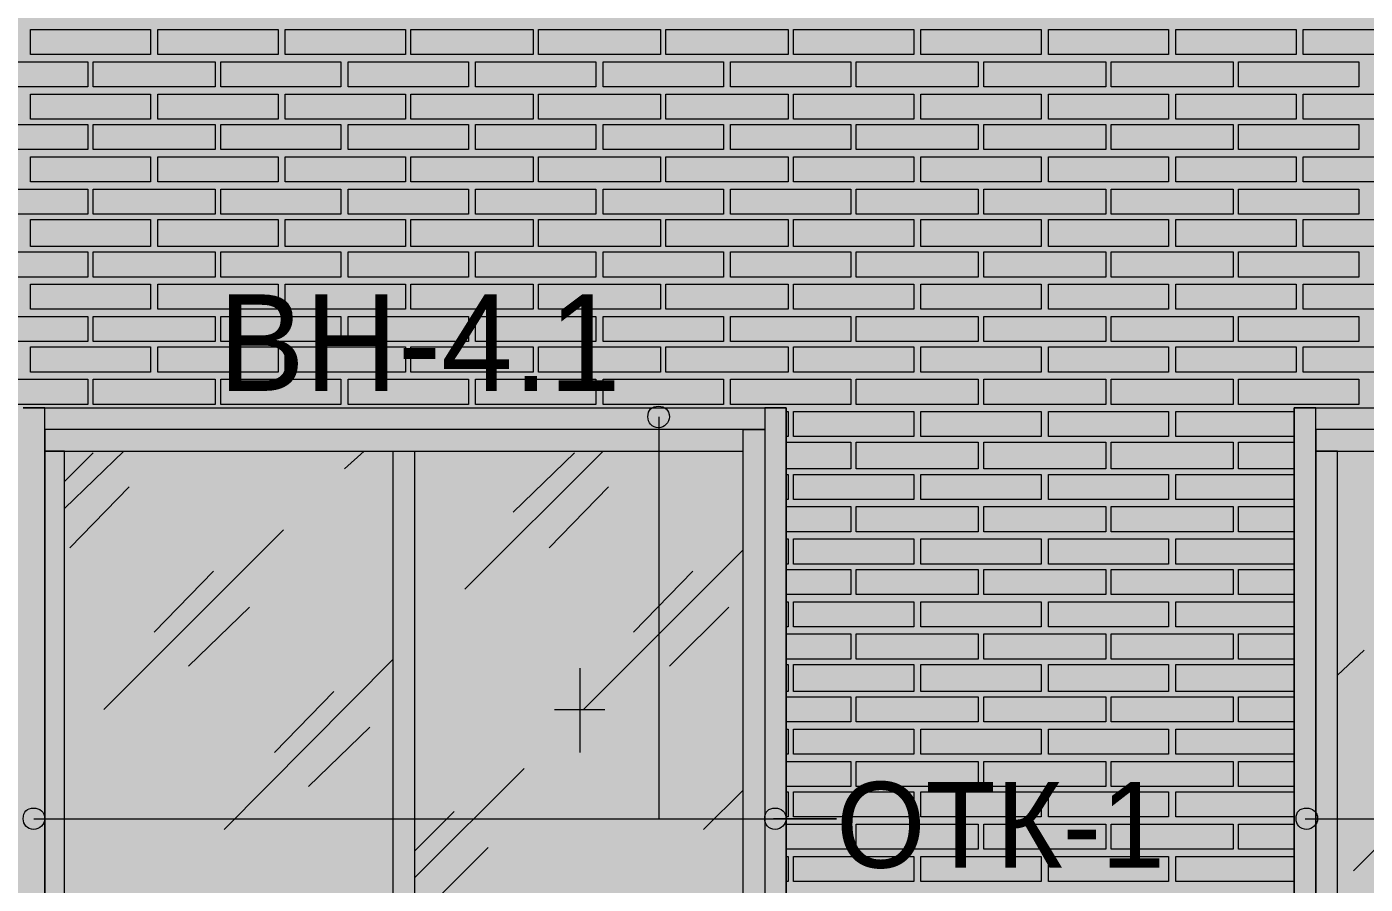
# Model space of a CAD drawing. Header units: millimetres. Extents: x -28928 to 100580, y -22867 to 36490.
# Drawn here: x 7816 to 10970, y 22666 to 24689 of the extents above; entities that cross this region are included whole.
import ezdxf

# ---------------------------------------------------------------- set-up
doc = ezdxf.new("R2010")
doc.units = ezdxf.units.MM
doc.layers.add('PDF _Геометрия', color=7, linetype='Continuous', true_color=0x8f8e8d)
doc.layers.add('PDF _Сплошная заливка', color=7, linetype='Continuous', true_color=0xffffff)
doc.layers.add('PDF _Текст', color=7, linetype='Continuous')

msp = doc.modelspace()

# ---------------------------------------------------------------- hatches: boundary and pattern name
at = {"layer": 'PDF _Сплошная заливка', "true_color": 0xdcd6cf, "transparency": 33554559}
msp.add_hatch(color=254, dxfattribs=at).paths.add_polyline_path([(-18676.63686926917, 16343.3513880535), (-18676.63686926917, 19592.5821572843), (-17276.25225388454, 19592.5821572843), (-17276.25225388454, 16343.3513880535), (19112.59389996202, 16343.3513880535), (19112.59389996202, 30089.12061882288), (-21853.9445615769, 30089.12061882288), (-21853.9445615769, 16343.3513880535), (-21375.86763849998, 16343.3513880535), (-21375.86763849998, 19592.5821572843), (-19277.40610003841, 19592.5821572843), (-19277.40610003841, 16343.3513880535)])

# ---------------------------------------------------------------- linework, layer by layer
at = {"layer": 'PDF _Геометрия', "lineweight": 9}
for points in [[(8108.363130731126, 24682.19754189974), (8108.363130731126, 24622.96677266898), (7824.901592269573, 24622.96677266898), (7824.901592269573, 24682.19754189974)], [(8408.747746115736, 24682.19754189974), (8408.747746115736, 24622.96677266898), (8125.286207654197, 24622.96677266898), (8125.286207654197, 24682.19754189974)], [(8709.13236150036, 24682.19754189974), (8709.13236150036, 24622.96677266898), (8425.670823038821, 24622.96677266898), (8425.670823038821, 24682.19754189974)], [(9009.516976884985, 24682.19754189974), (9009.516976884985, 24622.96677266898), (8721.824669192665, 24622.96677266898), (8721.824669192665, 24682.19754189974)], [(9309.901592269594, 24682.19754189974), (9309.901592269594, 24622.96677266898), (9022.20928457729, 24622.96677266898), (9022.20928457729, 24682.19754189974)], [(9610.286207654219, 24682.19754189974), (9610.286207654219, 24622.96677266898), (9322.5938999619, 24622.96677266898), (9322.5938999619, 24682.19754189974)], [(9906.440053808063, 24682.19754189974), (9906.440053808063, 24622.96677266898), (9622.978515346524, 24622.96677266898), (9622.978515346524, 24682.19754189974)], [(10206.82466919269, 24682.19754189974), (10206.82466919269, 24622.96677266898), (9923.363130731148, 24622.96677266898), (9923.363130731148, 24682.19754189974)], [(10507.20928457731, 24682.19754189974), (10507.20928457731, 24622.96677266898), (10223.74774611576, 24622.96677266898), (10223.74774611576, 24682.19754189974)], [(10807.59389996191, 24682.19754189974), (10807.59389996191, 24622.96677266898), (10524.13236150038, 24622.96677266898), (10524.13236150038, 24682.19754189974)], [(11107.97851534654, 24682.19754189974), (11107.97851534654, 24622.96677266898), (10824.51697688501, 24622.96677266898), (10824.51697688501, 24682.19754189974)], [(7960.286207654197, 24546.81292651514), (7816.440053808048, 24546.81292651514), (7672.593899961877, 24546.81292651514), (7672.593899961877, 24606.0436957459), (7816.440053808048, 24606.0436957459), (7960.286207654197, 24606.0436957459)], [(8260.670823038821, 24546.81292651514), (8116.824669192658, 24546.81292651514), (7972.978515346502, 24546.81292651514), (7972.978515346502, 24606.0436957459), (8116.824669192658, 24606.0436957459), (8260.670823038821, 24606.0436957459)], [(8556.824669192665, 24546.81292651514), (8417.209284577282, 24546.81292651514), (8273.363130731133, 24546.81292651514), (8273.363130731133, 24606.0436957459), (8417.209284577282, 24606.0436957459), (8556.824669192665, 24606.0436957459)], [(8857.20928457729, 24546.81292651514), (8717.593899961907, 24546.81292651514), (8573.747746115736, 24546.81292651514), (8573.747746115736, 24606.0436957459), (8717.593899961907, 24606.0436957459), (8857.20928457729, 24606.0436957459)], [(9157.5938999619, 24546.81292651514), (9017.978515346509, 24546.81292651514), (8874.13236150036, 24546.81292651514), (8874.13236150036, 24606.0436957459), (9017.978515346509, 24606.0436957459), (9157.5938999619, 24606.0436957459)], [(9457.978515346524, 24546.81292651514), (9314.132361500375, 24546.81292651514), (9174.516976884985, 24546.81292651514), (9174.516976884985, 24606.0436957459), (9314.132361500375, 24606.0436957459), (9457.978515346524, 24606.0436957459)], [(9758.363130731148, 24546.81292651514), (9614.516976884977, 24546.81292651514), (9474.901592269594, 24546.81292651514), (9474.901592269594, 24606.0436957459), (9614.516976884977, 24606.0436957459), (9758.363130731148, 24606.0436957459)], [(10058.74774611575, 24546.81292651514), (9914.901592269602, 24546.81292651514), (9771.055438423453, 24546.81292651514), (9771.055438423453, 24606.0436957459), (9914.901592269602, 24606.0436957459), (10058.74774611575, 24606.0436957459)], [(10359.13236150038, 24546.81292651514), (10215.28620765423, 24546.81292651514), (10071.44005380806, 24546.81292651514), (10071.44005380806, 24606.0436957459), (10215.28620765423, 24606.0436957459), (10359.13236150038, 24606.0436957459)], [(10659.51697688501, 24546.81292651514), (10515.67082303884, 24546.81292651514), (10371.82466919269, 24546.81292651514), (10371.82466919269, 24606.0436957459), (10515.67082303884, 24606.0436957459), (10659.51697688501, 24606.0436957459)], [(10955.67082303885, 24546.81292651514), (10816.05543842346, 24546.81292651514), (10672.20928457731, 24546.81292651514), (10672.20928457731, 24606.0436957459), (10816.05543842346, 24606.0436957459), (10955.67082303885, 24606.0436957459)], [(8108.363130731126, 24529.88984959205), (8108.363130731126, 24470.65908036129), (7824.901592269573, 24470.65908036129), (7824.901592269573, 24529.88984959205)], [(8408.747746115736, 24529.88984959205), (8408.747746115736, 24470.65908036129), (8125.286207654197, 24470.65908036129), (8125.286207654197, 24529.88984959205)], [(8709.13236150036, 24529.88984959205), (8709.13236150036, 24470.65908036129), (8425.670823038821, 24470.65908036129), (8425.670823038821, 24529.88984959205)], [(9009.516976884985, 24529.88984959205), (9009.516976884985, 24470.65908036129), (8721.824669192665, 24470.65908036129), (8721.824669192665, 24529.88984959205)], [(9309.901592269594, 24529.88984959205), (9309.901592269594, 24470.65908036129), (9022.20928457729, 24470.65908036129), (9022.20928457729, 24529.88984959205)], [(9610.286207654219, 24529.88984959205), (9610.286207654219, 24470.65908036129), (9322.5938999619, 24470.65908036129), (9322.5938999619, 24529.88984959205)], [(9906.440053808063, 24529.88984959205), (9906.440053808063, 24470.65908036129), (9622.978515346524, 24470.65908036129), (9622.978515346524, 24529.88984959205)], [(10206.82466919269, 24529.88984959205), (10206.82466919269, 24470.65908036129), (9923.363130731148, 24470.65908036129), (9923.363130731148, 24529.88984959205)], [(10507.20928457731, 24529.88984959205), (10507.20928457731, 24470.65908036129), (10223.74774611576, 24470.65908036129), (10223.74774611576, 24529.88984959205)], [(10807.59389996191, 24529.88984959205), (10807.59389996191, 24470.65908036129), (10524.13236150038, 24470.65908036129), (10524.13236150038, 24529.88984959205)], [(11107.97851534654, 24529.88984959205), (11107.97851534654, 24470.65908036129), (10824.51697688501, 24470.65908036129), (10824.51697688501, 24529.88984959205)], [(7960.286207654197, 24398.73600343821), (7816.440053808048, 24398.73600343821), (7672.593899961877, 24398.73600343821), (7672.593899961877, 24457.96677266898), (7816.440053808048, 24457.96677266898), (7960.286207654197, 24457.96677266898)], [(8260.670823038821, 24398.73600343821), (8116.824669192658, 24398.73600343821), (7972.978515346502, 24398.73600343821), (7972.978515346502, 24457.96677266898), (8116.824669192658, 24457.96677266898), (8260.670823038821, 24457.96677266898)], [(8556.824669192665, 24398.73600343821), (8417.209284577282, 24398.73600343821), (8273.363130731133, 24398.73600343821), (8273.363130731133, 24457.96677266898), (8417.209284577282, 24457.96677266898), (8556.824669192665, 24457.96677266898)], [(8857.20928457729, 24398.73600343821), (8717.593899961907, 24398.73600343821), (8573.747746115736, 24398.73600343821), (8573.747746115736, 24457.96677266898), (8717.593899961907, 24457.96677266898), (8857.20928457729, 24457.96677266898)], [(9157.5938999619, 24398.73600343821), (9017.978515346509, 24398.73600343821), (8874.13236150036, 24398.73600343821), (8874.13236150036, 24457.96677266898), (9017.978515346509, 24457.96677266898), (9157.5938999619, 24457.96677266898)], [(9457.978515346524, 24398.73600343821), (9314.132361500375, 24398.73600343821), (9174.516976884985, 24398.73600343821), (9174.516976884985, 24457.96677266898), (9314.132361500375, 24457.96677266898), (9457.978515346524, 24457.96677266898)], [(9758.363130731148, 24398.73600343821), (9614.516976884977, 24398.73600343821), (9474.901592269594, 24398.73600343821), (9474.901592269594, 24457.96677266898), (9614.516976884977, 24457.96677266898), (9758.363130731148, 24457.96677266898)], [(10058.74774611575, 24398.73600343821), (9914.901592269602, 24398.73600343821), (9771.055438423453, 24398.73600343821), (9771.055438423453, 24457.96677266898), (9914.901592269602, 24457.96677266898), (10058.74774611575, 24457.96677266898)], [(10359.13236150038, 24398.73600343821), (10215.28620765423, 24398.73600343821), (10071.44005380806, 24398.73600343821), (10071.44005380806, 24457.96677266898), (10215.28620765423, 24457.96677266898), (10359.13236150038, 24457.96677266898)], [(10659.51697688501, 24398.73600343821), (10515.67082303884, 24398.73600343821), (10371.82466919269, 24398.73600343821), (10371.82466919269, 24457.96677266898), (10515.67082303884, 24457.96677266898), (10659.51697688501, 24457.96677266898)], [(10955.67082303885, 24398.73600343821), (10816.05543842346, 24398.73600343821), (10672.20928457731, 24398.73600343821), (10672.20928457731, 24457.96677266898), (10816.05543842346, 24457.96677266898), (10955.67082303885, 24457.96677266898)], [(8108.363130731126, 24381.81292651513), (8108.363130731126, 24322.58215728436), (7824.901592269573, 24322.58215728436), (7824.901592269573, 24381.81292651513)], [(8408.747746115736, 24381.81292651513), (8408.747746115736, 24322.58215728436), (8125.286207654197, 24322.58215728436), (8125.286207654197, 24381.81292651513)], [(8709.13236150036, 24381.81292651513), (8709.13236150036, 24322.58215728436), (8425.670823038821, 24322.58215728436), (8425.670823038821, 24381.81292651513)], [(9009.516976884985, 24381.81292651513), (9009.516976884985, 24322.58215728436), (8721.824669192665, 24322.58215728436), (8721.824669192665, 24381.81292651513)], [(9309.901592269594, 24381.81292651513), (9309.901592269594, 24322.58215728436), (9022.20928457729, 24322.58215728436), (9022.20928457729, 24381.81292651513)], [(9610.286207654219, 24381.81292651513), (9610.286207654219, 24322.58215728436), (9322.5938999619, 24322.58215728436), (9322.5938999619, 24381.81292651513)], [(9906.440053808063, 24381.81292651513), (9906.440053808063, 24322.58215728436), (9622.978515346524, 24322.58215728436), (9622.978515346524, 24381.81292651513)], [(10206.82466919269, 24381.81292651513), (10206.82466919269, 24322.58215728436), (9923.363130731148, 24322.58215728436), (9923.363130731148, 24381.81292651513)], [(10507.20928457731, 24381.81292651513), (10507.20928457731, 24322.58215728436), (10223.74774611576, 24322.58215728436), (10223.74774611576, 24381.81292651513)], [(10807.59389996191, 24381.81292651513), (10807.59389996191, 24322.58215728436), (10524.13236150038, 24322.58215728436), (10524.13236150038, 24381.81292651513)], [(11107.97851534654, 24381.81292651513), (11107.97851534654, 24322.58215728436), (10824.51697688501, 24322.58215728436), (10824.51697688501, 24381.81292651513)], [(7960.286207654197, 24246.42831113052), (7816.440053808048, 24246.42831113052), (7672.593899961877, 24246.42831113052), (7672.593899961877, 24305.65908036129), (7816.440053808048, 24305.65908036129), (7960.286207654197, 24305.65908036129)], [(8260.670823038821, 24246.42831113052), (8116.824669192658, 24246.42831113052), (7972.978515346502, 24246.42831113052), (7972.978515346502, 24305.65908036129), (8116.824669192658, 24305.65908036129), (8260.670823038821, 24305.65908036129)], [(8556.824669192665, 24246.42831113052), (8417.209284577282, 24246.42831113052), (8273.363130731133, 24246.42831113052), (8273.363130731133, 24305.65908036129), (8417.209284577282, 24305.65908036129), (8556.824669192665, 24305.65908036129)], [(8857.20928457729, 24246.42831113052), (8717.593899961907, 24246.42831113052), (8573.747746115736, 24246.42831113052), (8573.747746115736, 24305.65908036129), (8717.593899961907, 24305.65908036129), (8857.20928457729, 24305.65908036129)], [(9157.5938999619, 24246.42831113052), (9017.978515346509, 24246.42831113052), (8874.13236150036, 24246.42831113052), (8874.13236150036, 24305.65908036129), (9017.978515346509, 24305.65908036129), (9157.5938999619, 24305.65908036129)], [(9457.978515346524, 24246.42831113052), (9314.132361500375, 24246.42831113052), (9174.516976884985, 24246.42831113052), (9174.516976884985, 24305.65908036129), (9314.132361500375, 24305.65908036129), (9457.978515346524, 24305.65908036129)], [(9758.363130731148, 24246.42831113052), (9614.516976884977, 24246.42831113052), (9474.901592269594, 24246.42831113052), (9474.901592269594, 24305.65908036129), (9614.516976884977, 24305.65908036129), (9758.363130731148, 24305.65908036129)], [(10058.74774611575, 24246.42831113052), (9914.901592269602, 24246.42831113052), (9771.055438423453, 24246.42831113052), (9771.055438423453, 24305.65908036129), (9914.901592269602, 24305.65908036129), (10058.74774611575, 24305.65908036129)], [(10359.13236150038, 24246.42831113052), (10215.28620765423, 24246.42831113052), (10071.44005380806, 24246.42831113052), (10071.44005380806, 24305.65908036129), (10215.28620765423, 24305.65908036129), (10359.13236150038, 24305.65908036129)], [(10659.51697688501, 24246.42831113052), (10515.67082303884, 24246.42831113052), (10371.82466919269, 24246.42831113052), (10371.82466919269, 24305.65908036129), (10515.67082303884, 24305.65908036129), (10659.51697688501, 24305.65908036129)], [(10955.67082303885, 24246.42831113052), (10816.05543842346, 24246.42831113052), (10672.20928457731, 24246.42831113052), (10672.20928457731, 24305.65908036129), (10816.05543842346, 24305.65908036129), (10955.67082303885, 24305.65908036129)], [(8108.363130731126, 24233.7360034382), (8108.363130731126, 24170.27446497666), (7824.901592269573, 24170.27446497666), (7824.901592269573, 24233.7360034382)], [(8408.747746115736, 24233.7360034382), (8408.747746115736, 24170.27446497666), (8125.286207654197, 24170.27446497666), (8125.286207654197, 24233.7360034382)], [(8709.13236150036, 24233.7360034382), (8709.13236150036, 24170.27446497666), (8425.670823038821, 24170.27446497666), (8425.670823038821, 24233.7360034382)], [(9009.516976884985, 24233.7360034382), (9009.516976884985, 24170.27446497666), (8721.824669192665, 24170.27446497666), (8721.824669192665, 24233.7360034382)], [(9309.901592269594, 24233.7360034382), (9309.901592269594, 24170.27446497666), (9022.20928457729, 24170.27446497666), (9022.20928457729, 24233.7360034382)], [(9610.286207654219, 24233.7360034382), (9610.286207654219, 24170.27446497666), (9322.5938999619, 24170.27446497666), (9322.5938999619, 24233.7360034382)], [(9906.440053808063, 24233.7360034382), (9906.440053808063, 24170.27446497666), (9622.978515346524, 24170.27446497666), (9622.978515346524, 24233.7360034382)], [(10206.82466919269, 24233.7360034382), (10206.82466919269, 24170.27446497666), (9923.363130731148, 24170.27446497666), (9923.363130731148, 24233.7360034382)], [(10507.20928457731, 24233.7360034382), (10507.20928457731, 24170.27446497666), (10223.74774611576, 24170.27446497666), (10223.74774611576, 24233.7360034382)], [(10807.59389996191, 24233.7360034382), (10807.59389996191, 24170.27446497666), (10524.13236150038, 24170.27446497666), (10524.13236150038, 24233.7360034382)], [(11107.97851534654, 24233.7360034382), (11107.97851534654, 24170.27446497666), (10824.51697688501, 24170.27446497666), (10824.51697688501, 24233.7360034382)], [(7960.286207654197, 24098.35138805358), (7816.440053808048, 24098.35138805358), (7672.593899961877, 24098.35138805358), (7672.593899961877, 24157.58215728436), (7816.440053808048, 24157.58215728436), (7960.286207654197, 24157.58215728436)], [(8260.670823038821, 24098.35138805358), (8116.824669192658, 24098.35138805358), (7972.978515346502, 24098.35138805358), (7972.978515346502, 24157.58215728436), (8116.824669192658, 24157.58215728436), (8260.670823038821, 24157.58215728436)], [(8556.824669192665, 24098.35138805358), (8417.209284577282, 24098.35138805358), (8273.363130731133, 24098.35138805358), (8273.363130731133, 24157.58215728436), (8417.209284577282, 24157.58215728436), (8556.824669192665, 24157.58215728436)], [(8857.20928457729, 24098.35138805358), (8717.593899961907, 24098.35138805358), (8573.747746115736, 24098.35138805358), (8573.747746115736, 24157.58215728436), (8717.593899961907, 24157.58215728436), (8857.20928457729, 24157.58215728436)], [(9157.5938999619, 24098.35138805358), (9017.978515346509, 24098.35138805358), (8874.13236150036, 24098.35138805358), (8874.13236150036, 24157.58215728436), (9017.978515346509, 24157.58215728436), (9157.5938999619, 24157.58215728436)], [(9457.978515346524, 24098.35138805358), (9314.132361500375, 24098.35138805358), (9174.516976884985, 24098.35138805358), (9174.516976884985, 24157.58215728436), (9314.132361500375, 24157.58215728436), (9457.978515346524, 24157.58215728436)], [(9758.363130731148, 24098.35138805358), (9614.516976884977, 24098.35138805358), (9474.901592269594, 24098.35138805358), (9474.901592269594, 24157.58215728436), (9614.516976884977, 24157.58215728436), (9758.363130731148, 24157.58215728436)], [(10058.74774611575, 24098.35138805358), (9914.901592269602, 24098.35138805358), (9771.055438423453, 24098.35138805358), (9771.055438423453, 24157.58215728436), (9914.901592269602, 24157.58215728436), (10058.74774611575, 24157.58215728436)], [(10359.13236150038, 24098.35138805358), (10215.28620765423, 24098.35138805358), (10071.44005380806, 24098.35138805358), (10071.44005380806, 24157.58215728436), (10215.28620765423, 24157.58215728436), (10359.13236150038, 24157.58215728436)], [(10659.51697688501, 24098.35138805358), (10515.67082303884, 24098.35138805358), (10371.82466919269, 24098.35138805358), (10371.82466919269, 24157.58215728436), (10515.67082303884, 24157.58215728436), (10659.51697688501, 24157.58215728436)], [(10955.67082303885, 24098.35138805358), (10816.05543842346, 24098.35138805358), (10672.20928457731, 24098.35138805358), (10672.20928457731, 24157.58215728436), (10816.05543842346, 24157.58215728436), (10955.67082303885, 24157.58215728436)], [(8108.363130731126, 24081.42831113051), (8108.363130731126, 24022.19754189974), (7824.901592269573, 24022.19754189974), (7824.901592269573, 24081.42831113051)], [(8408.747746115736, 24081.42831113051), (8408.747746115736, 24022.19754189974), (8125.286207654197, 24022.19754189974), (8125.286207654197, 24081.42831113051)], [(8709.13236150036, 24081.42831113051), (8709.13236150036, 24022.19754189974), (8425.670823038821, 24022.19754189974), (8425.670823038821, 24081.42831113051)], [(9009.516976884985, 24081.42831113051), (9009.516976884985, 24022.19754189974), (8721.824669192665, 24022.19754189974), (8721.824669192665, 24081.42831113051)], [(9309.901592269594, 24081.42831113051), (9309.901592269594, 24022.19754189974), (9022.20928457729, 24022.19754189974), (9022.20928457729, 24081.42831113051)], [(9610.286207654219, 24081.42831113051), (9610.286207654219, 24022.19754189974), (9322.5938999619, 24022.19754189974), (9322.5938999619, 24081.42831113051)], [(9906.440053808063, 24081.42831113051), (9906.440053808063, 24022.19754189974), (9622.978515346524, 24022.19754189974), (9622.978515346524, 24081.42831113051)], [(10206.82466919269, 24081.42831113051), (10206.82466919269, 24022.19754189974), (9923.363130731148, 24022.19754189974), (9923.363130731148, 24081.42831113051)], [(10507.20928457731, 24081.42831113051), (10507.20928457731, 24022.19754189974), (10223.74774611576, 24022.19754189974), (10223.74774611576, 24081.42831113051)], [(10807.59389996191, 24081.42831113051), (10807.59389996191, 24022.19754189974), (10524.13236150038, 24022.19754189974), (10524.13236150038, 24081.42831113051)], [(11107.97851534654, 24081.42831113051), (11107.97851534654, 24022.19754189974), (10824.51697688501, 24022.19754189974), (10824.51697688501, 24081.42831113051)], [(7960.286207654197, 23946.04369574589), (7816.440053808048, 23946.04369574589), (7672.593899961877, 23946.04369574589), (7672.593899961877, 24005.27446497666), (7816.440053808048, 24005.27446497666), (7960.286207654197, 24005.27446497666)], [(8260.670823038821, 23946.04369574589), (8116.824669192658, 23946.04369574589), (7972.978515346502, 23946.04369574589), (7972.978515346502, 24005.27446497666), (8116.824669192658, 24005.27446497666), (8260.670823038821, 24005.27446497666)], [(8556.824669192665, 23946.04369574589), (8417.209284577282, 23946.04369574589), (8273.363130731133, 23946.04369574589), (8273.363130731133, 24005.27446497666), (8417.209284577282, 24005.27446497666), (8556.824669192665, 24005.27446497666)], [(8857.20928457729, 23946.04369574589), (8717.593899961907, 23946.04369574589), (8573.747746115736, 23946.04369574589), (8573.747746115736, 24005.27446497666), (8717.593899961907, 24005.27446497666), (8857.20928457729, 24005.27446497666)], [(9157.5938999619, 23946.04369574589), (9017.978515346509, 23946.04369574589), (8874.13236150036, 23946.04369574589), (8874.13236150036, 24005.27446497666), (9017.978515346509, 24005.27446497666), (9157.5938999619, 24005.27446497666)], [(9457.978515346524, 23946.04369574589), (9314.132361500375, 23946.04369574589), (9174.516976884985, 23946.04369574589), (9174.516976884985, 24005.27446497666), (9314.132361500375, 24005.27446497666), (9457.978515346524, 24005.27446497666)], [(9758.363130731148, 23946.04369574589), (9614.516976884977, 23946.04369574589), (9474.901592269594, 23946.04369574589), (9474.901592269594, 24005.27446497666), (9614.516976884977, 24005.27446497666), (9758.363130731148, 24005.27446497666)], [(10058.74774611575, 23946.04369574589), (9914.901592269602, 23946.04369574589), (9771.055438423453, 23946.04369574589), (9771.055438423453, 24005.27446497666), (9914.901592269602, 24005.27446497666), (10058.74774611575, 24005.27446497666)], [(10359.13236150038, 23946.04369574589), (10215.28620765423, 23946.04369574589), (10071.44005380806, 23946.04369574589), (10071.44005380806, 24005.27446497666), (10215.28620765423, 24005.27446497666), (10359.13236150038, 24005.27446497666)], [(10659.51697688501, 23946.04369574589), (10515.67082303884, 23946.04369574589), (10371.82466919269, 23946.04369574589), (10371.82466919269, 24005.27446497666), (10515.67082303884, 24005.27446497666), (10659.51697688501, 24005.27446497666)], [(10955.67082303885, 23946.04369574589), (10816.05543842346, 23946.04369574589), (10672.20928457731, 23946.04369574589), (10672.20928457731, 24005.27446497666), (10816.05543842346, 24005.27446497666), (10955.67082303885, 24005.27446497666)], [(8108.363130731126, 23933.35138805358), (8108.363130731126, 23874.12061882282), (7824.901592269573, 23874.12061882282), (7824.901592269573, 23933.35138805358)], [(8408.747746115736, 23933.35138805358), (8408.747746115736, 23874.12061882282), (8125.286207654197, 23874.12061882282), (8125.286207654197, 23933.35138805358)], [(8709.13236150036, 23933.35138805358), (8709.13236150036, 23874.12061882282), (8425.670823038821, 23874.12061882282), (8425.670823038821, 23933.35138805358)], [(9009.516976884985, 23933.35138805358), (9009.516976884985, 23874.12061882282), (8721.824669192665, 23874.12061882282), (8721.824669192665, 23933.35138805358)], [(9309.901592269594, 23933.35138805358), (9309.901592269594, 23874.12061882282), (9022.20928457729, 23874.12061882282), (9022.20928457729, 23933.35138805358)], [(9610.286207654219, 23933.35138805358), (9610.286207654219, 23874.12061882282), (9322.5938999619, 23874.12061882282), (9322.5938999619, 23933.35138805358)], [(9906.440053808063, 23933.35138805358), (9906.440053808063, 23874.12061882282), (9622.978515346524, 23874.12061882282), (9622.978515346524, 23933.35138805358)], [(10206.82466919269, 23933.35138805358), (10206.82466919269, 23874.12061882282), (9923.363130731148, 23874.12061882282), (9923.363130731148, 23933.35138805358)], [(10507.20928457731, 23933.35138805358), (10507.20928457731, 23874.12061882282), (10223.74774611576, 23874.12061882282), (10223.74774611576, 23933.35138805358)], [(10807.59389996191, 23933.35138805358), (10807.59389996191, 23874.12061882282), (10524.13236150038, 23874.12061882282), (10524.13236150038, 23933.35138805358)], [(11107.97851534654, 23933.35138805358), (11107.97851534654, 23874.12061882282), (10824.51697688501, 23874.12061882282), (10824.51697688501, 23933.35138805358)], [(7960.286207654197, 23797.96677266898), (7816.440053808048, 23797.96677266898), (7672.593899961877, 23797.96677266898), (7672.593899961877, 23857.19754189974), (7816.440053808048, 23857.19754189974), (7960.286207654197, 23857.19754189974)], [(8260.670823038821, 23797.96677266898), (8116.824669192658, 23797.96677266898), (7972.978515346502, 23797.96677266898), (7972.978515346502, 23857.19754189974), (8116.824669192658, 23857.19754189974), (8260.670823038821, 23857.19754189974)], [(8556.824669192665, 23797.96677266898), (8417.209284577282, 23797.96677266898), (8273.363130731133, 23797.96677266898), (8273.363130731133, 23857.19754189974), (8417.209284577282, 23857.19754189974), (8556.824669192665, 23857.19754189974)], [(8857.20928457729, 23797.96677266898), (8717.593899961907, 23797.96677266898), (8573.747746115736, 23797.96677266898), (8573.747746115736, 23857.19754189974), (8717.593899961907, 23857.19754189974), (8857.20928457729, 23857.19754189974)], [(9157.5938999619, 23797.96677266898), (9017.978515346509, 23797.96677266898), (8874.13236150036, 23797.96677266898), (8874.13236150036, 23857.19754189974), (9017.978515346509, 23857.19754189974), (9157.5938999619, 23857.19754189974)], [(9457.978515346524, 23797.96677266898), (9314.132361500375, 23797.96677266898), (9174.516976884985, 23797.96677266898), (9174.516976884985, 23857.19754189974), (9314.132361500375, 23857.19754189974), (9457.978515346524, 23857.19754189974)], [(9758.363130731148, 23797.96677266898), (9614.516976884977, 23797.96677266898), (9474.901592269594, 23797.96677266898), (9474.901592269594, 23857.19754189974), (9614.516976884977, 23857.19754189974), (9758.363130731148, 23857.19754189974)], [(10058.74774611575, 23797.96677266898), (9914.901592269602, 23797.96677266898), (9771.055438423453, 23797.96677266898), (9771.055438423453, 23857.19754189974), (9914.901592269602, 23857.19754189974), (10058.74774611575, 23857.19754189974)], [(10359.13236150038, 23797.96677266898), (10215.28620765423, 23797.96677266898), (10071.44005380806, 23797.96677266898), (10071.44005380806, 23857.19754189974), (10215.28620765423, 23857.19754189974), (10359.13236150038, 23857.19754189974)], [(10659.51697688501, 23797.96677266898), (10515.67082303884, 23797.96677266898), (10371.82466919269, 23797.96677266898), (10371.82466919269, 23857.19754189974), (10515.67082303884, 23857.19754189974), (10659.51697688501, 23857.19754189974)], [(10955.67082303885, 23797.96677266898), (10816.05543842346, 23797.96677266898), (10672.20928457731, 23797.96677266898), (10672.20928457731, 23857.19754189974), (10816.05543842346, 23857.19754189974), (10955.67082303885, 23857.19754189974)], [(9906.440053808063, 23781.04369574588), (9906.440053808063, 23721.81292651513), (9622.978515346524, 23721.81292651513), (9622.978515346524, 23781.04369574588)], [(10206.82466919269, 23781.04369574588), (10206.82466919269, 23721.81292651513), (9923.363130731148, 23721.81292651513), (9923.363130731148, 23781.04369574588)], [(10507.20928457731, 23781.04369574588), (10507.20928457731, 23721.81292651513), (10223.74774611576, 23721.81292651513), (10223.74774611576, 23781.04369574588)], [(10058.74774611575, 23645.65908036128), (9914.901592269602, 23645.65908036128), (9771.055438423453, 23645.65908036128), (9771.055438423453, 23709.12061882282), (9914.901592269602, 23709.12061882282), (10058.74774611575, 23709.12061882282)], [(10359.13236150038, 23645.65908036128), (10215.28620765423, 23645.65908036128), (10071.44005380806, 23645.65908036128), (10071.44005380806, 23709.12061882282), (10215.28620765423, 23709.12061882282), (10359.13236150038, 23709.12061882282)], [(10659.51697688501, 23645.65908036128), (10515.67082303884, 23645.65908036128), (10371.82466919269, 23645.65908036128), (10371.82466919269, 23709.12061882282), (10515.67082303884, 23709.12061882282), (10659.51697688501, 23709.12061882282)], [(9906.440053808063, 23632.96677266898), (9906.440053808063, 23573.7360034382), (9622.978515346524, 23573.7360034382), (9622.978515346524, 23632.96677266898)], [(10206.82466919269, 23632.96677266898), (10206.82466919269, 23573.7360034382), (9923.363130731148, 23573.7360034382), (9923.363130731148, 23632.96677266898)], [(10507.20928457731, 23632.96677266898), (10507.20928457731, 23573.7360034382), (10223.74774611576, 23573.7360034382), (10223.74774611576, 23632.96677266898)], [(10058.74774611575, 23497.58215728435), (9914.901592269602, 23497.58215728435), (9771.055438423453, 23497.58215728435), (9771.055438423453, 23556.81292651513), (9914.901592269602, 23556.81292651513), (10058.74774611575, 23556.81292651513)], [(10359.13236150038, 23497.58215728435), (10215.28620765423, 23497.58215728435), (10071.44005380806, 23497.58215728435), (10071.44005380806, 23556.81292651513), (10215.28620765423, 23556.81292651513), (10359.13236150038, 23556.81292651513)], [(10659.51697688501, 23497.58215728435), (10515.67082303884, 23497.58215728435), (10371.82466919269, 23497.58215728435), (10371.82466919269, 23556.81292651513), (10515.67082303884, 23556.81292651513), (10659.51697688501, 23556.81292651513)], [(9906.440053808063, 23480.65908036128), (9906.440053808063, 23421.4283111305), (9622.978515346524, 23421.4283111305), (9622.978515346524, 23480.65908036128)], [(10206.82466919269, 23480.65908036128), (10206.82466919269, 23421.4283111305), (9923.363130731148, 23421.4283111305), (9923.363130731148, 23480.65908036128)], [(10507.20928457731, 23480.65908036128), (10507.20928457731, 23421.4283111305), (10223.74774611576, 23421.4283111305), (10223.74774611576, 23480.65908036128)], [(10058.74774611575, 23349.50523420742), (9914.901592269602, 23349.50523420742), (9771.055438423453, 23349.50523420742), (9771.055438423453, 23408.7360034382), (9914.901592269602, 23408.7360034382), (10058.74774611575, 23408.7360034382)], [(10359.13236150038, 23349.50523420742), (10215.28620765423, 23349.50523420742), (10071.44005380806, 23349.50523420742), (10071.44005380806, 23408.7360034382), (10215.28620765423, 23408.7360034382), (10359.13236150038, 23408.7360034382)], [(10659.51697688501, 23349.50523420742), (10515.67082303884, 23349.50523420742), (10371.82466919269, 23349.50523420742), (10371.82466919269, 23408.7360034382), (10515.67082303884, 23408.7360034382), (10659.51697688501, 23408.7360034382)], [(9906.440053808063, 23332.58215728435), (9906.440053808063, 23273.35138805357), (9622.978515346524, 23273.35138805357), (9622.978515346524, 23332.58215728435)], [(10206.82466919269, 23332.58215728435), (10206.82466919269, 23273.35138805357), (9923.363130731148, 23273.35138805357), (9923.363130731148, 23332.58215728435)], [(10507.20928457731, 23332.58215728435), (10507.20928457731, 23273.35138805357), (10223.74774611576, 23273.35138805357), (10223.74774611576, 23332.58215728435)], [(10058.74774611575, 23197.19754189973), (9914.901592269602, 23197.19754189973), (9771.055438423453, 23197.19754189973), (9771.055438423453, 23256.4283111305), (9914.901592269602, 23256.4283111305), (10058.74774611575, 23256.4283111305)], [(10359.13236150038, 23197.19754189973), (10215.28620765423, 23197.19754189973), (10071.44005380806, 23197.19754189973), (10071.44005380806, 23256.4283111305), (10215.28620765423, 23256.4283111305), (10359.13236150038, 23256.4283111305)], [(10659.51697688501, 23197.19754189973), (10515.67082303884, 23197.19754189973), (10371.82466919269, 23197.19754189973), (10371.82466919269, 23256.4283111305), (10515.67082303884, 23256.4283111305), (10659.51697688501, 23256.4283111305)], [(9906.440053808063, 23184.50523420742), (9906.440053808063, 23121.04369574588), (9622.978515346524, 23121.04369574588), (9622.978515346524, 23184.50523420742)], [(10206.82466919269, 23184.50523420742), (10206.82466919269, 23121.04369574588), (9923.363130731148, 23121.04369574588), (9923.363130731148, 23184.50523420742)], [(10507.20928457731, 23184.50523420742), (10507.20928457731, 23121.04369574588), (10223.74774611576, 23121.04369574588), (10223.74774611576, 23184.50523420742)], [(10058.74774611575, 23049.12061882281), (9914.901592269602, 23049.12061882281), (9771.055438423453, 23049.12061882281), (9771.055438423453, 23108.35138805357), (9914.901592269602, 23108.35138805357), (10058.74774611575, 23108.35138805357)], [(10359.13236150038, 23049.12061882281), (10215.28620765423, 23049.12061882281), (10071.44005380806, 23049.12061882281), (10071.44005380806, 23108.35138805357), (10215.28620765423, 23108.35138805357), (10359.13236150038, 23108.35138805357)], [(10659.51697688501, 23049.12061882281), (10515.67082303884, 23049.12061882281), (10371.82466919269, 23049.12061882281), (10371.82466919269, 23108.35138805357), (10515.67082303884, 23108.35138805357), (10659.51697688501, 23108.35138805357)], [(9906.440053808063, 23032.19754189972), (9906.440053808063, 22972.96677266897), (9622.978515346524, 22972.96677266897), (9622.978515346524, 23032.19754189972)], [(10206.82466919269, 23032.19754189972), (10206.82466919269, 22972.96677266897), (9923.363130731148, 22972.96677266897), (9923.363130731148, 23032.19754189972)], [(10507.20928457731, 23032.19754189972), (10507.20928457731, 22972.96677266897), (10223.74774611576, 22972.96677266897), (10223.74774611576, 23032.19754189972)], [(10058.74774611575, 22896.81292651512), (9914.901592269602, 22896.81292651512), (9771.055438423453, 22896.81292651512), (9771.055438423453, 22956.04369574588), (9914.901592269602, 22956.04369574588), (10058.74774611575, 22956.04369574588)], [(10359.13236150038, 22896.81292651512), (10215.28620765423, 22896.81292651512), (10071.44005380806, 22896.81292651512), (10071.44005380806, 22956.04369574588), (10215.28620765423, 22956.04369574588), (10359.13236150038, 22956.04369574588)], [(10659.51697688501, 22896.81292651512), (10515.67082303884, 22896.81292651512), (10371.82466919269, 22896.81292651512), (10371.82466919269, 22956.04369574588), (10515.67082303884, 22956.04369574588), (10659.51697688501, 22956.04369574588)], [(9906.440053808063, 22884.12061882281), (9906.440053808063, 22824.88984959203), (9622.978515346524, 22824.88984959203), (9622.978515346524, 22884.12061882281)], [(10206.82466919269, 22884.12061882281), (10206.82466919269, 22824.88984959203), (9923.363130731148, 22824.88984959203), (9923.363130731148, 22884.12061882281)], [(10507.20928457731, 22884.12061882281), (10507.20928457731, 22824.88984959203), (10223.74774611576, 22824.88984959203), (10223.74774611576, 22884.12061882281)], [(10058.74774611575, 22748.73600343819), (9914.901592269602, 22748.73600343819), (9771.055438423453, 22748.73600343819), (9771.055438423453, 22807.96677266896), (9914.901592269602, 22807.96677266896), (10058.74774611575, 22807.96677266896)], [(10359.13236150038, 22748.73600343819), (10215.28620765423, 22748.73600343819), (10071.44005380806, 22748.73600343819), (10071.44005380806, 22807.96677266896), (10215.28620765423, 22807.96677266896), (10359.13236150038, 22807.96677266896)], [(10659.51697688501, 22748.73600343819), (10515.67082303884, 22748.73600343819), (10371.82466919269, 22748.73600343819), (10371.82466919269, 22807.96677266896), (10515.67082303884, 22807.96677266896), (10659.51697688501, 22807.96677266896)], [(9906.440053808063, 22731.81292651512), (9906.440053808063, 22672.58215728434), (9622.978515346524, 22672.58215728434), (9622.978515346524, 22731.81292651512)], [(10206.82466919269, 22731.81292651512), (10206.82466919269, 22672.58215728434), (9923.363130731148, 22672.58215728434), (9923.363130731148, 22731.81292651512)], [(10507.20928457731, 22731.81292651512), (10507.20928457731, 22672.58215728434), (10223.74774611576, 22672.58215728434), (10223.74774611576, 22731.81292651512)]]:
    msp.add_lwpolyline(points, close=True, dxfattribs=at)
at = {"layer": 'PDF _Геометрия', "color": 7, "lineweight": 9}
for points in [[(7858.747746115736, 21102.96677266893), (7858.747746115736, 21166.42831113047), (7858.747746115736, 22439.88984959204), (7858.747746115736, 21141.04369574586), (7905.286207654204, 21141.04369574586), (7905.286207654204, 22439.88984959204), (7905.286207654204, 23687.96677266897), (7858.747746115736, 23687.96677266897), (7858.747746115736, 22439.88984959204), (7858.747746115736, 23713.35138805359), (7858.747746115736, 23789.50523420743), (7807.978515346502, 23789.50523420743)], [(7807.978515346502, 23789.50523420743), (9606.055438423453, 23789.50523420743), (9606.055438423453, 21090.27446497663), (9606.055438423453, 21166.42831113047), (9606.055438423453, 22439.88984959204), (9606.055438423453, 23713.35138805359), (9606.055438423453, 23789.50523420743), (9555.286207654219, 23789.50523420743), (9555.286207654219, 23713.35138805359), (9555.286207654219, 22439.88984959204), (9555.286207654219, 21166.42831113047), (9555.286207654219, 21102.96677266893)], [(10854.13236150038, 21102.96677266893), (10854.13236150038, 21166.42831113047), (10854.13236150038, 22439.88984959204), (10854.13236150038, 21141.04369574586), (10904.90159226962, 21141.04369574586), (10904.90159226962, 22439.88984959204), (10904.90159226962, 23687.96677266897), (10854.13236150038, 23687.96677266897), (10854.13236150038, 22439.88984959204), (10854.13236150038, 23713.35138805359), (10854.13236150038, 23789.50523420743), (10803.36313073116, 23789.50523420743), (10803.36313073116, 23713.35138805359), (10803.36313073116, 22439.88984959204), (10803.36313073116, 21166.42831113047), (10803.36313073116, 21090.27446497663), (10803.36313073116, 23789.50523420743), (12605.67082303886, 23789.50523420743)], [(9305.670823038829, 23768.35138805358), (9305.670823038829, 22820.65908036127), (9724.516976884985, 22820.65908036127), (9576.440053808055, 22820.65908036127)], [(9504.516976884992, 21191.81292651509), (8730.286207654211, 21191.81292651509), (8730.286207654211, 21141.04369574586), (9504.516976884992, 21141.04369574586), (9504.516976884992, 22439.88984959204), (9504.516976884992, 23713.35138805359), (9504.516976884992, 23738.7360034382), (9555.286207654219, 23738.7360034382), (9555.286207654219, 23713.35138805359), (9555.286207654219, 22439.88984959204), (9555.286207654219, 21141.04369574586), (9504.516976884992, 21141.04369574586), (9504.516976884992, 21191.81292651509), (9195.670823038821, 21432.96677266893)], [(7905.286207654204, 23552.58215728435), (8044.901592269587, 23687.96677266897)], [(8565.286207654211, 23645.65908036128), (8611.824669192658, 23687.96677266897)], [(8848.747746115743, 23362.19754189973), (9174.516976884985, 23687.96677266897)], [(7905.286207654204, 23616.04369574588), (7972.978515346502, 23683.7360034382)], [(8962.978515346516, 23544.12061882282), (9106.824669192665, 23683.7360034382)], [(7917.978515346509, 23459.50523420743), (8057.593899961899, 23603.35138805358)], [(9047.593899961907, 23459.50523420743), (9187.209284577297, 23603.35138805358)], [(7998.363130731119, 23078.73600343819), (8421.44005380804, 23501.81292651511)], [(9127.978515346516, 23078.73600343819), (9504.516976884992, 23455.27446497666)], [(8116.824669192658, 23260.65908036127), (8256.44005380804, 23404.50523420743)], [(9246.440053808055, 23260.65908036127), (9386.055438423438, 23404.50523420743)], [(8197.209284577282, 23180.27446497666), (8341.055438423431, 23319.88984959204)], [(9331.055438423446, 23180.27446497666), (9470.670823038829, 23319.88984959204)], [(10904.90159226962, 23159.1206188228), (10968.36313073116, 23218.35138805358)], [(8281.824669192658, 22795.27446497666), (8679.516976884977, 23197.19754189973)], [(9119.51697688497, 23176.04369574589), (9119.51697688497, 22977.19754189973)], [(8400.286207654211, 22977.19754189973), (8539.901592269594, 23121.04369574588)], [(9060.286207654219, 23078.73600343819), (9178.74774611575, 23078.73600343819)], [(8480.670823038821, 22896.81292651512), (8624.51697688497, 23036.42831113051)], [(8730.286207654211, 22681.04369574588), (8988.363130731133, 22939.12061882281)], [(9411.440053808055, 22795.27446497666), (9504.516976884992, 22888.35138805357)], [(8730.286207654211, 22744.50523420742), (8823.363130731133, 22837.58215728435)], [(10942.97851534654, 22697.96677266895), (11082.59389996193, 22837.58215728435)], [(7833.363130731119, 22820.65908036127), (9724.516976884985, 22820.65908036127)], [(10828.74774611577, 22820.65908036127), (12724.1323615004, 22820.65908036127)], [(8764.132361500353, 22613.35138805356), (8903.747746115743, 22752.96677266895)]]:
    msp.add_lwpolyline(points, dxfattribs=at)
for points in [[(8704.901592269594, 23738.7360034382), (7858.747746115736, 23738.7360034382), (7858.747746115736, 23687.96677266897), (8704.901592269594, 23687.96677266897), (9504.516976884992, 23687.96677266897), (9504.516976884992, 23738.7360034382), (8704.901592269594, 23738.7360034382), (7879.901592269587, 23738.7360034382), (7858.747746115736, 23738.7360034382), (7858.747746115736, 23789.50523420743), (7879.901592269587, 23789.50523420743), (8704.901592269594, 23789.50523420743), (9529.901592269609, 23789.50523420743), (9555.286207654219, 23789.50523420743), (9555.286207654219, 23738.7360034382), (9529.901592269609, 23738.7360034382)], [(11704.51697688501, 23738.7360034382), (10854.13236150038, 23738.7360034382), (10854.13236150038, 23687.96677266897), (11704.51697688501, 23687.96677266897), (12504.1323615004, 23687.96677266897), (12504.1323615004, 23738.7360034382), (11704.51697688501, 23738.7360034382), (10879.516976885, 23738.7360034382), (10854.13236150038, 23738.7360034382), (10854.13236150038, 23789.50523420743), (10879.516976885, 23789.50523420743), (11704.51697688501, 23789.50523420743), (12529.51697688502, 23789.50523420743), (12554.90159226963, 23789.50523420743), (12554.90159226963, 23738.7360034382), (12529.51697688502, 23738.7360034382)], [(8730.286207654211, 21141.04369574586), (8679.516976884977, 21141.04369574586), (7905.286207654204, 21141.04369574586), (7905.286207654204, 21191.81292651509), (8679.516976884977, 21191.81292651509), (8679.516976884977, 21141.04369574586), (8679.516976884977, 22439.88984959204), (8679.516976884977, 23687.96677266897), (8730.286207654211, 23687.96677266897), (8730.286207654211, 22439.88984959204)]]:
    msp.add_lwpolyline(points, close=True, dxfattribs=at)
at = {"layer": 'PDF _Геометрия', "lineweight": 9}
for points in [[(9606.055438423453, 23781.04369574588), (9610.286207654219, 23781.04369574588), (9610.286207654219, 23721.81292651513), (9606.055438423453, 23721.81292651513)], [(10803.36313073116, 23721.81292651513), (10524.13236150038, 23721.81292651513), (10524.13236150038, 23781.04369574588), (10803.36313073116, 23781.04369574588)], [(9606.055438423453, 23709.12061882282), (9614.516976884977, 23709.12061882282), (9758.363130731148, 23709.12061882282), (9758.363130731148, 23645.65908036128), (9614.516976884977, 23645.65908036128), (9606.055438423453, 23645.65908036128)], [(10803.36313073116, 23645.65908036128), (10672.20928457731, 23645.65908036128), (10672.20928457731, 23709.12061882282), (10803.36313073116, 23709.12061882282)], [(9606.055438423453, 23632.96677266898), (9610.286207654219, 23632.96677266898), (9610.286207654219, 23573.7360034382), (9606.055438423453, 23573.7360034382)], [(10803.36313073116, 23573.7360034382), (10524.13236150038, 23573.7360034382), (10524.13236150038, 23632.96677266898), (10803.36313073116, 23632.96677266898)], [(9606.055438423453, 23556.81292651513), (9614.516976884977, 23556.81292651513), (9758.363130731148, 23556.81292651513), (9758.363130731148, 23497.58215728435), (9614.516976884977, 23497.58215728435), (9606.055438423453, 23497.58215728435)], [(10803.36313073116, 23497.58215728435), (10672.20928457731, 23497.58215728435), (10672.20928457731, 23556.81292651513), (10803.36313073116, 23556.81292651513)], [(9606.055438423453, 23480.65908036128), (9610.286207654219, 23480.65908036128), (9610.286207654219, 23421.4283111305), (9606.055438423453, 23421.4283111305)], [(10803.36313073116, 23421.4283111305), (10524.13236150038, 23421.4283111305), (10524.13236150038, 23480.65908036128), (10803.36313073116, 23480.65908036128)], [(9606.055438423453, 23408.7360034382), (9614.516976884977, 23408.7360034382), (9758.363130731148, 23408.7360034382), (9758.363130731148, 23349.50523420742), (9614.516976884977, 23349.50523420742), (9606.055438423453, 23349.50523420742)], [(10803.36313073116, 23349.50523420742), (10672.20928457731, 23349.50523420742), (10672.20928457731, 23408.7360034382), (10803.36313073116, 23408.7360034382)], [(9606.055438423453, 23332.58215728435), (9610.286207654219, 23332.58215728435), (9610.286207654219, 23273.35138805357), (9606.055438423453, 23273.35138805357)], [(10803.36313073116, 23273.35138805357), (10524.13236150038, 23273.35138805357), (10524.13236150038, 23332.58215728435), (10803.36313073116, 23332.58215728435)], [(9606.055438423453, 23256.4283111305), (9614.516976884977, 23256.4283111305), (9758.363130731148, 23256.4283111305), (9758.363130731148, 23197.19754189973), (9614.516976884977, 23197.19754189973), (9606.055438423453, 23197.19754189973)], [(10803.36313073116, 23197.19754189973), (10672.20928457731, 23197.19754189973), (10672.20928457731, 23256.4283111305), (10803.36313073116, 23256.4283111305)], [(9606.055438423453, 23184.50523420742), (9610.286207654219, 23184.50523420742), (9610.286207654219, 23121.04369574588), (9606.055438423453, 23121.04369574588)], [(10803.36313073116, 23121.04369574588), (10524.13236150038, 23121.04369574588), (10524.13236150038, 23184.50523420742), (10803.36313073116, 23184.50523420742)], [(9606.055438423453, 23108.35138805357), (9614.516976884977, 23108.35138805357), (9758.363130731148, 23108.35138805357), (9758.363130731148, 23049.12061882281), (9614.516976884977, 23049.12061882281), (9606.055438423453, 23049.12061882281)], [(10803.36313073116, 23049.12061882281), (10672.20928457731, 23049.12061882281), (10672.20928457731, 23108.35138805357), (10803.36313073116, 23108.35138805357)], [(9606.055438423453, 23032.19754189972), (9610.286207654219, 23032.19754189972), (9610.286207654219, 22972.96677266897), (9606.055438423453, 22972.96677266897)], [(10803.36313073116, 22972.96677266897), (10524.13236150038, 22972.96677266897), (10524.13236150038, 23032.19754189972), (10803.36313073116, 23032.19754189972)], [(9606.055438423453, 22956.04369574588), (9614.516976884977, 22956.04369574588), (9758.363130731148, 22956.04369574588), (9758.363130731148, 22896.81292651512), (9614.516976884977, 22896.81292651512), (9606.055438423453, 22896.81292651512)], [(10803.36313073116, 22896.81292651512), (10672.20928457731, 22896.81292651512), (10672.20928457731, 22956.04369574588), (10803.36313073116, 22956.04369574588)], [(9606.055438423453, 22884.12061882281), (9610.286207654219, 22884.12061882281), (9610.286207654219, 22824.88984959203), (9606.055438423453, 22824.88984959203)], [(10803.36313073116, 22824.88984959203), (10524.13236150038, 22824.88984959203), (10524.13236150038, 22884.12061882281), (10803.36313073116, 22884.12061882281)], [(9606.055438423453, 22807.96677266896), (9614.516976884977, 22807.96677266896), (9758.363130731148, 22807.96677266896), (9758.363130731148, 22748.73600343819), (9614.516976884977, 22748.73600343819), (9606.055438423453, 22748.73600343819)], [(10803.36313073116, 22748.73600343819), (10672.20928457731, 22748.73600343819), (10672.20928457731, 22807.96677266896), (10803.36313073116, 22807.96677266896)], [(9606.055438423453, 22731.81292651512), (9610.286207654219, 22731.81292651512), (9610.286207654219, 22672.58215728434), (9606.055438423453, 22672.58215728434)], [(10803.36313073116, 22672.58215728434), (10524.13236150038, 22672.58215728434), (10524.13236150038, 22731.81292651512), (10803.36313073116, 22731.81292651512)]]:
    msp.add_lwpolyline(points, dxfattribs=at)
at = {"layer": 'PDF _Геометрия', "color": 7, "lineweight": 9}
for points in [[(9280.286207654211, 23768.35138805358), (9280.286207654211, 23785.27446497666), (9288.747746115758, 23793.7360034382), (9305.670823038829, 23793.7360034382)], [(9280.286207654211, 23768.35138805358), (9280.286207654211, 23785.27446497666), (9288.747746115758, 23793.7360034382), (9305.670823038829, 23793.7360034382)], [(9305.670823038829, 23793.7360034382), (9318.363130731133, 23793.7360034382), (9331.055438423446, 23785.27446497666), (9331.055438423446, 23768.35138805358)], [(9305.670823038829, 23793.7360034382), (9318.363130731133, 23793.7360034382), (9331.055438423446, 23785.27446497666), (9331.055438423446, 23768.35138805358)], [(9305.670823038829, 23742.96677266896), (9288.747746115758, 23742.96677266896), (9280.286207654211, 23755.65908036127), (9280.286207654211, 23768.35138805358)], [(9305.670823038829, 23742.96677266896), (9288.747746115758, 23742.96677266896), (9280.286207654211, 23755.65908036127), (9280.286207654211, 23768.35138805358)], [(9331.055438423446, 23768.35138805358), (9331.055438423446, 23755.65908036127), (9318.363130731133, 23742.96677266896), (9305.670823038829, 23742.96677266896)], [(9331.055438423446, 23768.35138805358), (9331.055438423446, 23755.65908036127), (9318.363130731133, 23742.96677266896), (9305.670823038829, 23742.96677266896)], [(7807.978515346502, 22820.65908036127), (7807.978515346502, 22837.58215728435), (7816.440053808048, 22846.04369574589), (7833.363130731119, 22846.04369574589)], [(7807.978515346502, 22820.65908036127), (7807.978515346502, 22837.58215728435), (7816.440053808048, 22846.04369574589), (7833.363130731119, 22846.04369574589)], [(7833.363130731119, 22846.04369574589), (7846.055438423424, 22846.04369574589), (7858.747746115736, 22837.58215728435), (7858.747746115736, 22820.65908036127)], [(7833.363130731119, 22846.04369574589), (7846.055438423424, 22846.04369574589), (7858.747746115736, 22837.58215728435), (7858.747746115736, 22820.65908036127)], [(9555.286207654219, 22820.65908036127), (9555.286207654219, 22837.58215728435), (9563.74774611575, 22846.04369574589), (9580.670823038836, 22846.04369574589)], [(9555.286207654219, 22820.65908036127), (9555.286207654219, 22837.58215728435), (9563.74774611575, 22846.04369574589), (9580.670823038836, 22846.04369574589)], [(9580.670823038836, 22846.04369574589), (9593.363130731148, 22846.04369574589), (9606.055438423453, 22837.58215728435), (9606.055438423453, 22820.65908036127)], [(9580.670823038836, 22846.04369574589), (9593.363130731148, 22846.04369574589), (9606.055438423453, 22837.58215728435), (9606.055438423453, 22820.65908036127)], [(10807.59389996191, 22820.65908036127), (10807.59389996191, 22837.58215728435), (10816.05543842346, 22846.04369574589), (10832.97851534653, 22846.04369574589)], [(10807.59389996191, 22820.65908036127), (10807.59389996191, 22837.58215728435), (10816.05543842346, 22846.04369574589), (10832.97851534653, 22846.04369574589)], [(10832.97851534653, 22846.04369574589), (10845.67082303884, 22846.04369574589), (10858.36313073115, 22837.58215728435), (10858.36313073115, 22820.65908036127)], [(10832.97851534653, 22846.04369574589), (10845.67082303884, 22846.04369574589), (10858.36313073115, 22837.58215728435), (10858.36313073115, 22820.65908036127)], [(7833.363130731119, 22795.27446497666), (7816.440053808048, 22795.27446497666), (7807.978515346502, 22807.96677266896), (7807.978515346502, 22820.65908036127)], [(7833.363130731119, 22795.27446497666), (7816.440053808048, 22795.27446497666), (7807.978515346502, 22807.96677266896), (7807.978515346502, 22820.65908036127)], [(7858.747746115736, 22820.65908036127), (7858.747746115736, 22807.96677266896), (7846.055438423424, 22795.27446497666), (7833.363130731119, 22795.27446497666)], [(7858.747746115736, 22820.65908036127), (7858.747746115736, 22807.96677266896), (7846.055438423424, 22795.27446497666), (7833.363130731119, 22795.27446497666)], [(9580.670823038836, 22795.27446497666), (9563.74774611575, 22795.27446497666), (9555.286207654219, 22807.96677266896), (9555.286207654219, 22820.65908036127)], [(9580.670823038836, 22795.27446497666), (9563.74774611575, 22795.27446497666), (9555.286207654219, 22807.96677266896), (9555.286207654219, 22820.65908036127)], [(9606.055438423453, 22820.65908036127), (9606.055438423453, 22807.96677266896), (9593.363130731148, 22795.27446497666), (9580.670823038836, 22795.27446497666)], [(9606.055438423453, 22820.65908036127), (9606.055438423453, 22807.96677266896), (9593.363130731148, 22795.27446497666), (9580.670823038836, 22795.27446497666)], [(10832.97851534653, 22795.27446497666), (10816.05543842346, 22795.27446497666), (10807.59389996191, 22807.96677266896), (10807.59389996191, 22820.65908036127)], [(10832.97851534653, 22795.27446497666), (10816.05543842346, 22795.27446497666), (10807.59389996191, 22807.96677266896), (10807.59389996191, 22820.65908036127)], [(10858.36313073115, 22820.65908036127), (10858.36313073115, 22807.96677266896), (10845.67082303884, 22795.27446497666), (10832.97851534653, 22795.27446497666)], [(10858.36313073115, 22820.65908036127), (10858.36313073115, 22807.96677266896), (10845.67082303884, 22795.27446497666), (10832.97851534653, 22795.27446497666)]]:
    msp.add_open_spline(points, degree=3, dxfattribs=at)
at = {"layer": 'PDF _Сплошная заливка', "lineweight": 9, "transparency": 33554559}
for points in [[(7905.286207654204, 23687.96677266897), (7905.286207654204, 21191.81292651509), (8679.516976884977, 23687.96677266897), (8679.516976884977, 21191.81292651509)], [(8730.286207654211, 23687.96677266897), (8730.286207654211, 22465.27446497665), (9504.516976884992, 23687.96677266897), (9504.516976884992, 22465.27446497665)], [(10904.90159226962, 23687.96677266897), (10904.90159226962, 21191.81292651509), (11679.1323615004, 23687.96677266897), (11679.1323615004, 21191.81292651509)]]:
    msp.add_solid(points, dxfattribs=at)

# ---------------------------------------------------------------- texts
at = {"layer": 'PDF _Текст', "attachment_point": 4, "style": ''}
for s, insert, char_height in [('ВН-4.1', (8268.308210128806, 23943.62423047594), 227.7084847294893), ('ОТК-1', (9723.656244382077, 22804.98487250413), 202.5607614850196)]:
    msp.add_mtext(s, dxfattribs=dict(at, insert=insert, char_height=char_height))

doc.saveas('drawing.dxf')
